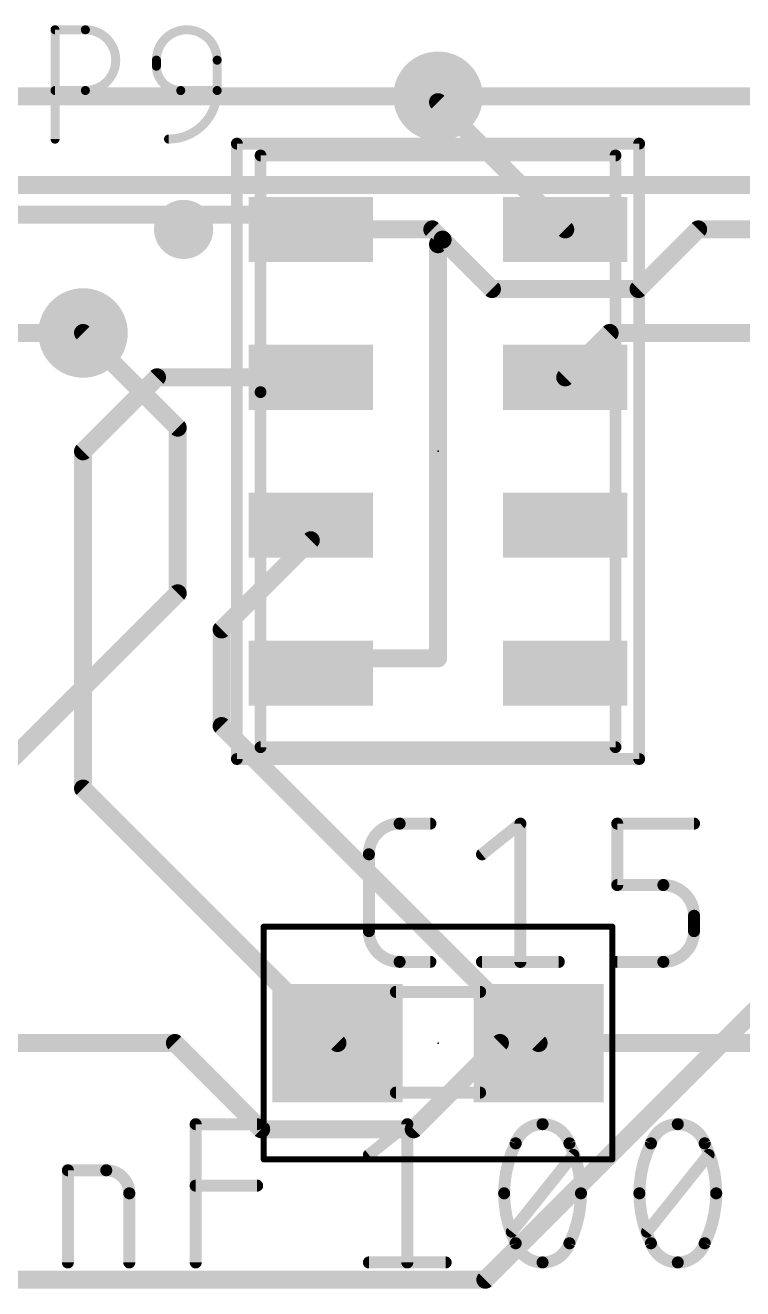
# Model space of a CAD drawing. Extents: x -6 to 135, y -6 to 36.
# Drawn here: x 75.51 to 81.58, y 8.92 to 19.6 of the extents above; entities that cross this region are included whole.
import ezdxf

# ---------------------------------------------------------------- set-up
doc = ezdxf.new("R2010")
doc.units = 0
for name, color, linetype in [('1', 12, 'CONTINUOUS'), ('16', 132, 'CONTINUOUS'), ('18', 110, 'CONTINUOUS'), ('21', 253, 'CONTINUOUS'), ('23', 53, 'CONTINUOUS'), ('25', 253, 'CONTINUOUS'), ('27', 253, 'CONTINUOUS'), ('39', 12, 'CONTINUOUS'), ('51', 253, 'CONTINUOUS')]:
    doc.layers.add(name, color=color, linetype=linetype)

# ---------------------------------------------------------------- blocks, each defined once
blk = doc.blocks.new('RECT')
blk.add_solid([(-0.5, -0.5), (0.5, -0.5), (-0.5, 0.5), (0.5, 0.5)])
blk = doc.blocks.new('ROUNDV')
at = {"const_width": 0.5}
blk.add_lwpolyline([(0, -0.25, 1), (0, 0.25, 1), (0, -0.25)], format="xyb", dxfattribs=at)

msp = doc.modelspace()

# ---------------------------------------------------------------- linework, layer by layer
at = {"layer": '1', "const_width": 0.1524}
for points in [[(79, 18.95), (79, 19)], [(80.075, 17.875), (79, 18.95)], [(75.25, 18), (77.75, 18)], [(77.75, 18), (77.925, 17.875)], [(78.9517, 17.875), (77.925, 17.875)], [(79.0384, 17.7884), (78.9517, 17.875)], [(81.1983, 17.875), (80.6947, 17.3714)], [(83.925, 17.875), (81.1983, 17.875)], [(79, 17.75), (79.0384, 17.7884)], [(79.4553, 17.3714), (79.0384, 17.7884)], [(79, 17.75), (79, 14.25)], [(80.6947, 17.3714), (79.4553, 17.3714)], [(74.45, 17), (76, 17)], [(80.075, 16.625), (80.45, 17)], [(80.45, 17), (82, 17)], [(76, 16), (76.625, 16.625)], [(76.625, 16.625), (77.925, 16.625)], [(76, 13.15), (76, 16)], [(77.925, 15.2483), (77.925, 15.375)], [(77.1714, 14.4947), (77.925, 15.2483)], [(77.1714, 13.6786), (77.1714, 14.4947)], [(78, 14.25), (77.925, 14.125)], [(79, 14.25), (78, 14.25)], [(79.85, 11), (77.1714, 13.6786)], [(78.15, 11), (76, 13.15)], [(76.7767, 11), (73.85, 11)], [(77.5053, 10.2714), (76.7767, 11)], [(79.5233, 11), (78.7947, 10.2714)], [(79.85, 11), (79.5233, 11)], [(82.7767, 11), (79.85, 11)], [(78.7947, 10.2714), (77.5053, 10.2714)]]:
    msp.add_lwpolyline(points, dxfattribs=at)
at = {"layer": '1', "const_width": 0.0762}
for points in [[(79.0381, 19, 1), (78.9619, 19)], [(79.0269, 18.9769, 1), (78.9731, 18.9231)], [(78.9619, 18.95, 1), (79.0381, 18.95)], [(77.7721, 18.031, 1), (77.7279, 17.969)], [(77.75, 17.9619, 1), (77.75, 18.0381)], [(77.925, 17.9131, 1), (77.925, 17.8369)], [(77.9029, 17.844, 1), (77.9471, 17.906)], [(78.9787, 17.9019, 1), (78.9248, 17.8481)], [(78.9517, 17.8369, 1), (78.9517, 17.9131)], [(80.0481, 17.8481, 1), (80.1019, 17.9019)], [(81.1983, 17.9131, 1), (81.1983, 17.8369)], [(81.2252, 17.8481, 1), (81.1713, 17.9019)], [(79.0653, 17.8153, 1), (79.0114, 17.7614)], [(79.0653, 17.7614, 1), (79.0114, 17.8153)], [(79.0114, 17.7614, 1), (79.0653, 17.8153)], [(79.0381, 17.75, 1), (78.9619, 17.75)], [(78.9731, 17.7769, 1), (79.0269, 17.7231)], [(79.4553, 17.4095, 1), (79.4553, 17.3333)], [(79.4284, 17.3445, 1), (79.4823, 17.3983)], [(80.6677, 17.3983, 1), (80.7216, 17.3445)], [(80.6947, 17.3333, 1), (80.6947, 17.4095)], [(76, 16.9619, 1), (76, 17.0381)], [(80.45, 17.0381, 1), (80.45, 16.9619)], [(80.4769, 16.9731, 1), (80.4231, 17.0269)], [(76.625, 16.6631, 1), (76.625, 16.5869)], [(76.6519, 16.5981, 1), (76.5981, 16.6519)], [(77.925, 16.5869, 1), (77.925, 16.6631)], [(80.0481, 16.6519, 1), (80.1019, 16.5981)], [(76.0381, 16, 1), (75.9619, 16)], [(75.9731, 16.0269, 1), (76.0269, 15.9731)], [(77.9631, 15.375, 1), (77.8869, 15.375)], [(77.8869, 15.2483, 1), (77.9631, 15.2483)], [(77.9519, 15.2213, 1), (77.8981, 15.2752)], [(77.2095, 14.4947, 1), (77.1333, 14.4947)], [(77.1445, 14.5216, 1), (77.1983, 14.4677)], [(78, 14.2881, 1), (78, 14.2119)], [(78.0327, 14.2304, 1), (77.9673, 14.2696)], [(79, 14.2119, 1), (79, 14.2881)], [(78.9619, 14.25, 1), (79.0381, 14.25)], [(77.8923, 14.1446, 1), (77.9577, 14.1054)], [(77.1333, 13.6786, 1), (77.2095, 13.6786)], [(77.1983, 13.7055, 1), (77.1445, 13.6517)], [(75.9619, 13.15, 1), (76.0381, 13.15)], [(76.0269, 13.1769, 1), (75.9731, 13.1231)], [(76.8037, 11.0269, 1), (76.7498, 10.9731)], [(76.7767, 10.9619, 1), (76.7767, 11.0381)], [(78.1231, 10.9731, 1), (78.1769, 11.0269)], [(79.5233, 11.0381, 1), (79.5233, 10.9619)], [(79.5502, 10.9731, 1), (79.4963, 11.0269)], [(79.85, 11.0381, 1), (79.85, 10.9619)], [(79.8231, 10.9731, 1), (79.8769, 11.0269)], [(79.85, 10.9619, 1), (79.85, 11.0381)], [(77.5053, 10.3095, 1), (77.5053, 10.2333)], [(77.4784, 10.2445, 1), (77.5323, 10.2983)], [(78.7677, 10.2983, 1), (78.8216, 10.2445)], [(78.7947, 10.2333, 1), (78.7947, 10.3095)]]:
    msp.add_lwpolyline(points, format="xyb", dxfattribs=at)
at = {"layer": '16', "const_width": 0.1524}
for points in [[(73, 19), (79, 19)], [(79, 19), (85, 19)], [(27.702, 18.25), (116.5, 18.25)], [(76, 17), (76.8, 16.2)], [(76.8, 16.2), (76.8, 16)], [(76.8, 14.8), (76.8, 16)], [(71.75, 9.75), (76.8, 14.8)], [(82.8, 12.4), (79.4, 9)], [(79.4, 9), (19.5, 9)]]:
    msp.add_lwpolyline(points, dxfattribs=at)
at = {"layer": '16', "const_width": 0.0762}
for points in [[(79, 19.0381, 1), (79, 18.9619)], [(79, 18.9619, 1), (79, 19.0381)], [(76.0269, 17.0269, 1), (75.9731, 16.9731)], [(76.8381, 16.2, 1), (76.7619, 16.2)], [(76.7731, 16.1731, 1), (76.8269, 16.2269)], [(76.8381, 16, 1), (76.7619, 16)], [(76.7619, 16, 1), (76.8381, 16)], [(76.8269, 14.7731, 1), (76.7731, 14.8269)], [(76.7619, 14.8, 1), (76.8381, 14.8)], [(79.4, 8.9619, 1), (79.4, 9.0381)], [(79.3731, 9.0269, 1), (79.4269, 8.9731)]]:
    msp.add_lwpolyline(points, format="xyb", dxfattribs=at)
at = {"layer": '21', "const_width": 0.25}
msp.add_lwpolyline([(76.85, 17.75, 1), (76.85, 18, 1), (76.85, 17.75)], format="xyb", dxfattribs=at)
at = {"layer": '23'}
for p in [(79, 16), (79, 11)]:
    msp.add_point(p, dxfattribs=at)
at = {"layer": '25'}
for points, const_width in [([(75.7631, 18.6381), (75.7631, 19.5619)], 0.0762), ([(75.7631, 19.5619), (76.0197, 19.5619)], 0.0762), ([(76.6201, 19.254), (76.6201, 19.3053)], 0.0762), ([(77.1333, 19.3053), (77.1333, 19.0487)], 0.0762), ([(76.0197, 19.0487), (75.7631, 19.0487)], 0.0762), ([(77.1333, 19.0487), (76.8254, 19.0487)], 0.0762), ([(78.6754, 12.8542), (78.9351, 12.8542)], 0.1016), ([(79.3716, 12.5946), (79.6962, 12.8542)], 0.1016), ([(79.6962, 12.8542), (79.6962, 11.6858)], 0.1016), ([(80.5146, 12.3349), (80.5146, 12.8542)], 0.1016), ([(80.5146, 12.8542), (81.1637, 12.8542)], 0.1016), ([(78.4158, 11.9454), (78.4158, 12.5946)], 0.1016), ([(80.9041, 12.3349), (80.5146, 12.3349)], 0.1016), ([(81.1637, 11.9454), (81.1637, 12.0753)], 0.1016), ([(78.9351, 11.6858), (78.6754, 11.6858)], 0.1016), ([(79.3716, 11.6858), (80.0207, 11.6858)], 0.1016), ([(80.5146, 11.6858), (80.9041, 11.6858)], 0.1016)]:
    msp.add_lwpolyline(points, dxfattribs=dict(at, const_width=const_width))
for points, const_width in [([(75.7631, 19.581, 1), (75.7631, 19.5429)], 0.0381), ([(75.7822, 19.5619, 1), (75.7441, 19.5619)], 0.0381), ([(76.0197, 19.0487, 1), (76.0197, 19.5619)], 0.0762), ([(76.0197, 19.581, 1), (76.0197, 19.5429)], 0.0381), ([(76.0197, 19.5429, 1), (76.0197, 19.581)], 0.0381), ([(77.1333, 19.3053, 1), (76.6201, 19.3053)], 0.0762), ([(76.6391, 19.3053, 1), (76.601, 19.3053)], 0.0381), ([(76.601, 19.3053, 1), (76.6391, 19.3053)], 0.0381), ([(77.1143, 19.3053, 1), (77.1523, 19.3053)], 0.0381), ([(77.1524, 19.3053, 1), (77.1143, 19.3053)], 0.0381), ([(76.6201, 19.254, 0.4142), (76.8254, 19.0487)], 0.0762), ([(76.6391, 19.254, 1), (76.601, 19.254)], 0.0381), ([(76.601, 19.254, 1), (76.6391, 19.254)], 0.0381), ([(75.7631, 19.0677, 1), (75.7631, 19.0296)], 0.0381), ([(76.0197, 19.0677, 1), (76.0197, 19.0296)], 0.0381), ([(76.0197, 19.0296, 1), (76.0197, 19.0677)], 0.0381), ([(76.7227, 18.6381, 0.4142), (77.1333, 19.0487)], 0.0762), ([(76.8254, 19.0677, 1), (76.8254, 19.0296)], 0.0381), ([(76.8254, 19.0296, 1), (76.8254, 19.0677)], 0.0381), ([(77.1524, 19.0487, 1), (77.1143, 19.0487)], 0.0381), ([(77.1143, 19.0487, 1), (77.1524, 19.0487)], 0.0381), ([(77.1333, 19.0296, 1), (77.1333, 19.0677)], 0.0381), ([(75.7441, 18.6381, 1), (75.7822, 18.6381)], 0.0381), ([(76.7227, 18.6571, 1), (76.7227, 18.619)], 0.0381), ([(78.6754, 12.8542, 0.4142), (78.4158, 12.5946)], 0.1016), ([(78.6754, 12.8796, 1), (78.6754, 12.8288)], 0.0508), ([(78.6754, 12.8288, 1), (78.6754, 12.8796)], 0.0508), ([(78.9351, 12.8288, 1), (78.9351, 12.8796)], 0.0508), ([(79.7216, 12.8542, 1), (79.6708, 12.8542)], 0.0508), ([(79.712, 12.8344, 1), (79.6803, 12.874)], 0.0508), ([(80.54, 12.8542, 1), (80.4892, 12.8542)], 0.0508), ([(80.5146, 12.8796, 1), (80.5146, 12.8288)], 0.0508), ([(81.1637, 12.8288, 1), (81.1637, 12.8796)], 0.0508), ([(78.4412, 12.5946, 1), (78.3904, 12.5946)], 0.0508), ([(78.3904, 12.5946, 1), (78.4412, 12.5946)], 0.0508), ([(79.3558, 12.6144, 1), (79.3875, 12.5747)], 0.0508), ([(80.5146, 12.3603, 1), (80.5146, 12.3095)], 0.0508), ([(81.1637, 12.0753, 0.4142), (80.9041, 12.3349)], 0.1016), ([(80.9041, 12.3603, 1), (80.9041, 12.3095)], 0.0508), ([(80.9041, 12.3095, 1), (80.9041, 12.3603)], 0.0508), ([(80.4892, 12.3349, 1), (80.54, 12.3349)], 0.0508), ([(81.1891, 12.0753, 1), (81.1383, 12.0753)], 0.0508), ([(81.1383, 12.0753, 1), (81.1891, 12.0753)], 0.0508), ([(78.4158, 11.9454, 0.4142), (78.6754, 11.6858)], 0.1016), ([(78.4412, 11.9454, 1), (78.3904, 11.9454)], 0.0508), ([(78.3904, 11.9454, 1), (78.4412, 11.9454)], 0.0508), ([(80.9041, 11.6858, 0.4142), (81.1637, 11.9454)], 0.1016), ([(81.1891, 11.9454, 1), (81.1383, 11.9454)], 0.0508), ([(81.1383, 11.9454, 1), (81.1891, 11.9454)], 0.0508), ([(78.6754, 11.7112, 1), (78.6754, 11.6604)], 0.0508), ([(78.6754, 11.6604, 1), (78.6754, 11.7112)], 0.0508), ([(78.9351, 11.6604, 1), (78.9351, 11.7112)], 0.0508), ([(79.3716, 11.7112, 1), (79.3716, 11.6604)], 0.0508), ([(79.6708, 11.6858, 1), (79.7216, 11.6858)], 0.0508), ([(80.0207, 11.6604, 1), (80.0207, 11.7112)], 0.0508), ([(80.5146, 11.7112, 1), (80.5146, 11.6604)], 0.0508), ([(80.9041, 11.7112, 1), (80.9041, 11.6604)], 0.0508), ([(80.9041, 11.6604, 1), (80.9041, 11.7112)], 0.0508)]:
    msp.add_lwpolyline(points, format="xyb", dxfattribs=dict(at, const_width=const_width))
at = {"layer": '27', "const_width": 0.1016}
for points in [[(76.952, 9.1458), (76.952, 10.3142)], [(76.952, 10.3142), (77.4712, 10.3142)], [(78.4158, 10.0546), (78.7404, 10.3142)], [(78.7404, 10.3142), (78.7404, 9.1458)], [(79.6237, 9.4054), (80.143, 10.0546)], [(80.7667, 9.4054), (81.286, 10.0546)], [(75.8716, 9.1458), (75.8716, 9.9247)], [(75.8716, 9.9247), (76.1962, 9.9247)], [(76.952, 9.7949), (77.4712, 9.7949)], [(76.3909, 9.73), (76.3909, 9.1458)], [(78.4158, 9.1458), (79.0649, 9.1458)]]:
    msp.add_lwpolyline(points, dxfattribs=at)
at = {"layer": '27'}
for points, const_width in [([(76.9774, 10.3142, 1), (76.9266, 10.3142)], 0.0508), ([(76.952, 10.3396, 1), (76.952, 10.2888)], 0.0508), ([(77.4712, 10.2888, 1), (77.4712, 10.3396)], 0.0508), ([(78.7658, 10.3142, 1), (78.715, 10.3142)], 0.0508), ([(78.7562, 10.2944, 1), (78.7245, 10.334)], 0.0508), ([(79.8834, 10.3142, 0.3205), (79.6562, 10.1519)], 0.1016), ([(79.8833, 10.3396, 1), (79.8834, 10.2888)], 0.0508), ([(80.1105, 10.1519, 0.3205), (79.8834, 10.3142)], 0.1016), ([(79.8833, 10.2888, 1), (79.8834, 10.3396)], 0.0508), ([(81.0263, 10.3142, 0.3205), (80.7992, 10.1519)], 0.1016), ([(81.2535, 10.1519, 0.3205), (81.0263, 10.3142)], 0.1016), ([(81.0263, 10.3396, 1), (81.0263, 10.2888)], 0.0508), ([(81.0263, 10.2888, 1), (81.0263, 10.3396)], 0.0508), ([(79.6562, 10.1519, 0.1139), (79.5588, 9.73)], 0.1016), ([(79.6321, 10.1602, 1), (79.6802, 10.1437)], 0.0508), ([(79.679, 10.1408, 1), (79.6333, 10.1631)], 0.0508), ([(80.1334, 10.1631, 1), (80.0877, 10.1408)], 0.0508), ([(80.2079, 9.73, 0.1139), (80.1105, 10.1519)], 0.1016), ([(80.0865, 10.1437, 1), (80.1346, 10.1602)], 0.0508), ([(80.7992, 10.1519, 0.1139), (80.7018, 9.73)], 0.1016), ([(80.7751, 10.1602, 1), (80.8232, 10.1437)], 0.0508), ([(80.822, 10.1408, 1), (80.7763, 10.1631)], 0.0508), ([(81.2764, 10.1631, 1), (81.2307, 10.1408)], 0.0508), ([(81.3509, 9.73, 0.1139), (81.2535, 10.1519)], 0.1016), ([(81.2295, 10.1437, 1), (81.2776, 10.1602)], 0.0508), ([(78.3999, 10.0744, 1), (78.4317, 10.0347)], 0.0508), ([(80.1628, 10.0387, 1), (80.1232, 10.0704)], 0.0508), ([(81.3058, 10.0387, 1), (81.2662, 10.0704)], 0.0508), ([(75.897, 9.9247, 1), (75.8462, 9.9247)], 0.0508), ([(75.8716, 9.9501, 1), (75.8716, 9.8993)], 0.0508), ([(76.3909, 9.73, 0.4142), (76.1962, 9.9247)], 0.1016), ([(76.1962, 9.9501, 1), (76.1962, 9.8993)], 0.0508), ([(76.1962, 9.8993, 1), (76.1962, 9.9501)], 0.0508), ([(76.952, 9.8203, 1), (76.952, 9.7695)], 0.0508), ([(77.4712, 9.7695, 1), (77.4712, 9.8203)], 0.0508), ([(76.4163, 9.73, 1), (76.3655, 9.73)], 0.0508), ([(76.3655, 9.73, 1), (76.4163, 9.73)], 0.0508), ([(79.5588, 9.73, 0.1139), (79.6562, 9.3081)], 0.1016), ([(79.5842, 9.73, 1), (79.5334, 9.73)], 0.0508), ([(79.5334, 9.73, 1), (79.5842, 9.73)], 0.0508), ([(80.1105, 9.3081, 0.1139), (80.2079, 9.73)], 0.1016), ([(80.2333, 9.73, 1), (80.1825, 9.73)], 0.0508), ([(80.1825, 9.73, 1), (80.2333, 9.73)], 0.0508), ([(80.7018, 9.73, 0.1139), (80.7992, 9.3081)], 0.1016), ([(80.7272, 9.73, 1), (80.6764, 9.73)], 0.0508), ([(80.6764, 9.73, 1), (80.7272, 9.73)], 0.0508), ([(81.2535, 9.3081, 0.1139), (81.3509, 9.73)], 0.1016), ([(81.3763, 9.73, 1), (81.3255, 9.73)], 0.0508), ([(81.3255, 9.73, 1), (81.3763, 9.73)], 0.0508), ([(79.6039, 9.4213, 1), (79.6435, 9.3896)], 0.0508), ([(80.7469, 9.4213, 1), (80.7865, 9.3896)], 0.0508), ([(79.6802, 9.3163, 1), (79.6321, 9.2998)], 0.0508), ([(79.6562, 9.3081, 0.3205), (79.8834, 9.1458)], 0.1016), ([(79.6333, 9.2969, 1), (79.679, 9.3192)], 0.0508), ([(79.8834, 9.1458, 0.3205), (80.1105, 9.3081)], 0.1016), ([(80.0877, 9.3192, 1), (80.1334, 9.2969)], 0.0508), ([(80.1346, 9.2998, 1), (80.0865, 9.3163)], 0.0508), ([(80.8232, 9.3163, 1), (80.7751, 9.2998)], 0.0508), ([(80.7992, 9.3081, 0.3205), (81.0263, 9.1458)], 0.1016), ([(80.7763, 9.2969, 1), (80.822, 9.3192)], 0.0508), ([(81.0263, 9.1458, 0.3205), (81.2535, 9.3081)], 0.1016), ([(81.2307, 9.3192, 1), (81.2764, 9.2969)], 0.0508), ([(81.2776, 9.2998, 1), (81.2295, 9.3163)], 0.0508), ([(78.4158, 9.1712, 1), (78.4158, 9.1204)], 0.0508), ([(79.0649, 9.1204, 1), (79.0649, 9.1712)], 0.0508), ([(79.8833, 9.1712, 1), (79.8834, 9.1204)], 0.0508), ([(79.8833, 9.1204, 1), (79.8834, 9.1712)], 0.0508), ([(81.0263, 9.1712, 1), (81.0263, 9.1204)], 0.0508), ([(81.0263, 9.1204, 1), (81.0263, 9.1712)], 0.0508), ([(75.8462, 9.1458, 1), (75.897, 9.1458)], 0.0508), ([(76.3655, 9.1458, 1), (76.4163, 9.1458)], 0.0508), ([(76.9266, 9.1458, 1), (76.9774, 9.1458)], 0.0508), ([(78.715, 9.1458, 1), (78.7658, 9.1458)], 0.0508)]:
    msp.add_lwpolyline(points, format="xyb", dxfattribs=dict(at, const_width=const_width))
at = {"layer": '39'}
for points, const_width in [([(77.3, 13.4), (77.3, 18.6)], 0.1), ([(77.3, 18.6), (80.7, 18.6)], 0.1), ([(80.7, 18.6), (80.7, 13.4)], 0.1), ([(80.7, 13.4), (77.3, 13.4)], 0.1), ([(77.527, 11.983), (80.473, 11.983)], 0.0508), ([(77.527, 10.017), (77.527, 11.983)], 0.0508), ([(80.473, 11.983), (80.473, 10.017)], 0.0508), ([(80.473, 10.017), (77.527, 10.017)], 0.0508)]:
    msp.add_lwpolyline(points, dxfattribs=dict(at, const_width=const_width))
for points, const_width in [([(77.325, 18.6, 1), (77.275, 18.6)], 0.05), ([(77.3, 18.625, 1), (77.3, 18.575)], 0.05), ([(80.725, 18.6, 1), (80.675, 18.6)], 0.05), ([(80.7, 18.575, 1), (80.7, 18.625)], 0.05), ([(77.3, 13.425, 1), (77.3, 13.375)], 0.05), ([(77.275, 13.4, 1), (77.325, 13.4)], 0.05), ([(80.675, 13.4, 1), (80.725, 13.4)], 0.05), ([(80.7, 13.375, 1), (80.7, 13.425)], 0.05), ([(77.527, 11.9957, 1), (77.527, 11.9703)], 0.0254), ([(77.5397, 11.983, 1), (77.5143, 11.983)], 0.0254), ([(80.4857, 11.983, 1), (80.4603, 11.983)], 0.0254), ([(80.473, 11.9703, 1), (80.473, 11.9957)], 0.0254), ([(77.527, 10.0297, 1), (77.527, 10.0043)], 0.0254), ([(80.473, 10.0043, 1), (80.473, 10.0297)], 0.0254), ([(77.5143, 10.017, 1), (77.5397, 10.017)], 0.0254), ([(80.4603, 10.017, 1), (80.4857, 10.017)], 0.0254)]:
    msp.add_lwpolyline(points, format="xyb", dxfattribs=dict(at, const_width=const_width))
at = {"layer": '51'}
for points, const_width in [([(77.5, 16.5), (77.5, 18.5)], 0.1), ([(77.5, 18.5), (80.5, 18.5)], 0.1), ([(80.5, 13.5), (80.5, 18.5)], 0.1), ([(77.5, 13.5), (77.5, 16.5)], 0.1), ([(77.5, 13.5), (80.5, 13.5)], 0.1), ([(78.644, 11.432), (79.356, 11.432)], 0.1016), ([(78.644, 10.581), (79.356, 10.581)], 0.1016)]:
    msp.add_lwpolyline(points, dxfattribs=dict(at, const_width=const_width))
for points, const_width in [([(77.525, 18.5, 1), (77.475, 18.5)], 0.05), ([(77.5, 18.525, 1), (77.5, 18.475)], 0.05), ([(80.525, 18.5, 1), (80.475, 18.5)], 0.05), ([(80.5, 18.475, 1), (80.5, 18.525)], 0.05), ([(77.525, 16.5, 1), (77.475, 16.5)], 0.05), ([(77.475, 16.5, 1), (77.525, 16.5)], 0.05), ([(77.5, 13.525, 1), (77.5, 13.475)], 0.05), ([(77.475, 13.5, 1), (77.525, 13.5)], 0.05), ([(80.475, 13.5, 1), (80.525, 13.5)], 0.05), ([(80.5, 13.475, 1), (80.5, 13.525)], 0.05), ([(78.644, 11.4574, 1), (78.644, 11.4066)], 0.0508), ([(79.356, 11.4066, 1), (79.356, 11.4574)], 0.0508), ([(78.644, 10.6064, 1), (78.644, 10.5556)], 0.0508), ([(79.356, 10.5556, 1), (79.356, 10.6064)], 0.0508)]:
    msp.add_lwpolyline(points, format="xyb", dxfattribs=dict(at, const_width=const_width))

# ---------------------------------------------------------------- block references
at = {"layer": '1', "xscale": 0.55, "yscale": 1.05, "rotation": 270}
for p in [(77.925, 17.875), (80.075, 17.875), (77.925, 16.625), (80.075, 16.625), (77.925, 15.375), (80.075, 15.375), (77.925, 14.125), (80.075, 14.125)]:
    msp.add_blockref('RECT', p, dxfattribs=at)
at = {"layer": '1', "xscale": 1.1}
for p in [(78.15, 11), (79.85, 11)]:
    msp.add_blockref('RECT', p, dxfattribs=at)
at = {"layer": '18', "xscale": 0.7564, "yscale": 0.7564}
for p in [(79, 19), (79, 19), (76, 17), (76, 17)]:
    msp.add_blockref('ROUNDV', p, dxfattribs=at)
at = {"layer": '51', "xscale": 0.5001, "yscale": 0.95}
for p in [(78.4119, 11.0051), (79.5803, 11.0051)]:
    msp.add_blockref('RECT', p, dxfattribs=at)

doc.saveas('drawing.dxf')
